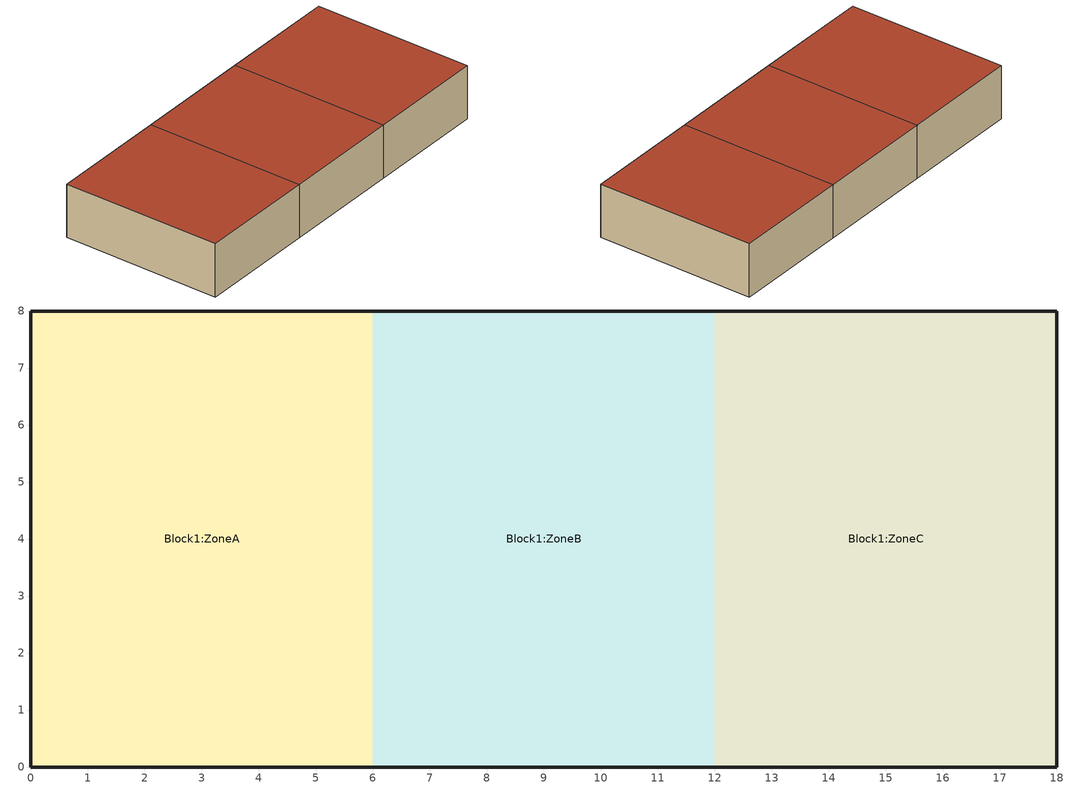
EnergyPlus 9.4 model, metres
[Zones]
Block1:ZoneA
 floor outside (Project wall): 6,0 0,0 0,8 6,8 z0
 wall outside (Project wall): 6,8 0,8 0,0 6,0 z0:2.7
 roof outside (Project wall): 0,0 6,0 6,8 0,8 z2.7
Block1:ZoneB
 floor outside (Project wall): 12,0 6,0 6,8 12,8 z0
 wall outside (Project wall): 12,8 6,8 / 6,0 12,0 z0:2.7
 roof outside (Project wall): 6,0 12,0 12,8 6,8 z2.7
Block1:ZoneC
 floor outside (Project wall): 18,0 12,0 12,8 18,8 z0
 wall outside (Project wall): 12,0 18,0 18,8 12,8 z0:2.7
 roof outside (Project wall): 12,0 18,0 18,8 12,8 z2.7
[Building]
Case MZN: North Axis {deg}=0; Terrain=Country; Loads Convergence Tolerance Value {W}=0.04; Temperature Convergence Tolerance Value {deltaC}=0.004; Solar Distribution=FullInteriorAndExterior; Maximum Number of Warmup Days=25; Minimum Number of Warmup Days=6
[Site:Location]
Denver-Stapleton CO USA TMY23062: Latitude {deg}=39.8; Longitude {deg}=-104.9; Time Zone {hr}=-7; Elevation {m}=1609
[Site:GroundTemperature:BuildingSurface]
20, 20, 20, 20, 20, 20, 20, 20, 20, 20, 20, 20
[Site:GroundReflectance]
0.01, 0.01, 0.01, 0.01, 0.01, 0.01, 0.01, 0.01, 0.01, 0.01, 0.01, 0.01
[Material]
Outside-wall: Roughness=Rough; Thickness {m}=0.15; Conductivity {W/m-K}=0.24; Density {kg/m3}=1400; Specific Heat {J/kg-K}=1000; Thermal Absorptance=0.00001; Solar Absorptance=0.00001; Visible Absorptance=0.00001
[Construction]
Project wall: Outside-wall
[Zone] Type=1; Multiplier=1; Ceiling Height {m}=2.7; Volume {m3}=129.6; Floor Area {m2}=48; Zone Inside Convection Algorithm=TARP; Part of Total Floor Area=Yes
Block1:ZoneA; Block1:ZoneB; Block1:ZoneC
[OtherEquipment] Fuel Type=Electricity; Schedule=Always On; Design Level Calculation Method=EquipmentLevel; Fraction Latent=0; Fraction Radiant=0; Fraction Lost=0
Name | Zone or ZoneList | Design Level {W}
Block1:ZoneA Equipment gain 1 | Block1:ZoneA | 2500
Block1:ZoneB Equipment gain 1 | Block1:ZoneB | 1000
[ZoneCrossMixing] Schedule=Always On; Design Flow Rate Calculation Method=Flow/Zone; Design Flow Rate {m3/s}=0.33333
Name | Zone | Source Zone
Zone-A-B | Block1:ZoneA | Block1:ZoneB
Zone-B-C | Block1:ZoneB | Block1:ZoneC
[ZoneControl:Thermostat]
Block1:ZoneC Thermostat: Zone or ZoneList=Block1:ZoneC; Control Type Schedule=Cooling Control Type; Control 1=Single Setpoint - Zone Block1:ZoneC
[ThermostatSetpoint:SingleCooling]
Single Setpoint - Zone Block1:ZoneC: Setpoint Temperature Schedule=Cooling Setpoints
[ZoneHVAC:IdealLoadsAirSystem]
Block1:ZoneC Ideal Loads Air: Maximum Heating Supply Air Temperature {C}=50; Minimum Cooling Supply Air Temperature {C}=10; Maximum Heating Supply Air Humidity Ratio {kgWater/kgDryAir}=0.01; Minimum Cooling Supply Air Humidity Ratio {kgWater/kgDryAir}=0.01
[Zone equipment]
Block1:ZoneC: Block1:ZoneC Ideal Loads Air
[Schedule:Day:Hourly]
Day Sch On: 1, 1, 1, 1, 1, 1, 1, 1, 1, 1, 1, 1, 1, 1, 1, 1, 1, 1, 1, 1, 1, 1, 1, 1
Zone Cooling Setpoint All Days: 15, 15, 15, 15, 15, 15, 15, 15, 15, 15, 15, 15, 15, 15, 15, 15, 15, 15, 15, 15, 15, 15, 15, 15
Control Type All Days: 2, 2, 2, 2, 2, 2, 2, 2, 2, 2, 2, 2, 2, 2, 2, 2, 2, 2, 2, 2, 2, 2, 2, 2
[Schedule:Week:Daily]
Week Sch On: Day Sch On, Day Sch On, Day Sch On, Day Sch On, Day Sch On, Day Sch On, Day Sch On, Day Sch On, Day Sch On, Day Sch On, Day Sch On, Day Sch On
Zone Cooling Setpoint All Week: Zone Cooling Setpoint All Days, Zone Cooling Setpoint All Days, Zone Cooling Setpoint All Days, Zone Cooling Setpoint All Days, Zone Cooling Setpoint All Days, Zone Cooling Setpoint All Days, Zone Cooling Setpoint All Days, Zone Cooling Setpoint All Days, Zone Cooling Setpoint All Days, Zone Cooling Setpoint All Days, Zone Cooling Setpoint All Days, Zone Cooling Setpoint All Days
Control Type All Week: Control Type All Days, Control Type All Days, Control Type All Days, Control Type All Days, Control Type All Days, Control Type All Days, Control Type All Days, Control Type All Days, Control Type All Days, Control Type All Days, Control Type All Days, Control Type All Days
[Schedule:Year]
Always On: Week Sch On, 1, 1, 12, 31
Cooling Setpoints: Zone Cooling Setpoint All Week, 1, 1, 12, 31
Cooling Control Type: Control Type All Week, 1, 1, 12, 31
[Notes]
Hourly weather file: C:\ProgramData\DesignBuilder\Weather Data\USA_CO_DENVER INTL AP_TMY3.epw
